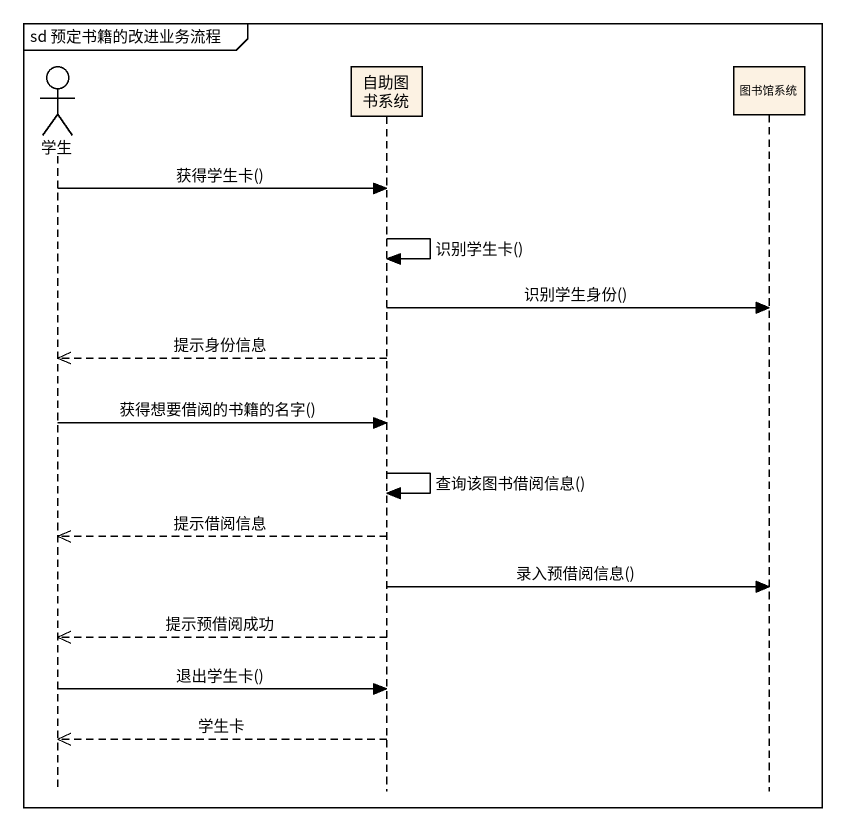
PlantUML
@startuml
mainframe sd 预定书籍的改进业务流程
hide footbox
actor 学生
participant 自助图书系统
participant 图书馆系统

学生 -> 自助图书系统 : 获得学生卡()
自助图书系统 -> 自助图书系统 : 识别学生卡()
自助图书系统 -> 图书馆系统 : 识别学生身份()
自助图书系统 -->> 学生 : 提示身份信息
学生 -> 自助图书系统 : 获得想要借阅的书籍的名字()
自助图书系统 -> 自助图书系统 : 查询该图书借阅信息()
自助图书系统 -->> 学生 : 提示借阅信息
自助图书系统 -> 图书馆系统 : 录入预借阅信息()
自助图书系统 -->> 学生 : 提示预借阅成功
学生 -> 自助图书系统 : 退出学生卡()
自助图书系统 -->> 学生 : 学生卡
@enduml
